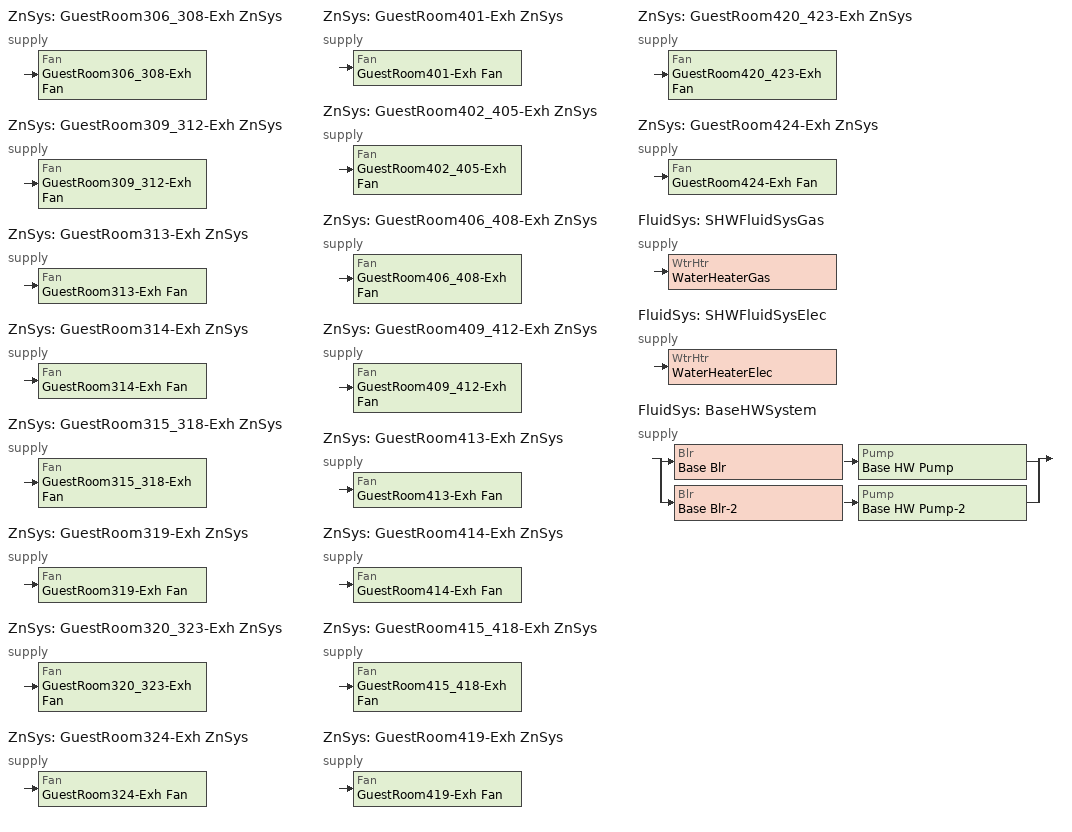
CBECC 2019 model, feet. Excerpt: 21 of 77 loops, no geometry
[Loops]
ZnSys 'GuestRoom306_308-Exh ZnSys'
 supply: Fan 'GuestRoom306_308-Exh Fan'
ZnSys 'GuestRoom309_312-Exh ZnSys'
 supply: Fan 'GuestRoom309_312-Exh Fan'
ZnSys 'GuestRoom313-Exh ZnSys'
 supply: Fan 'GuestRoom313-Exh Fan'
ZnSys 'GuestRoom314-Exh ZnSys'
 supply: Fan 'GuestRoom314-Exh Fan'
ZnSys 'GuestRoom315_318-Exh ZnSys'
 supply: Fan 'GuestRoom315_318-Exh Fan'
ZnSys 'GuestRoom319-Exh ZnSys'
 supply: Fan 'GuestRoom319-Exh Fan'
ZnSys 'GuestRoom320_323-Exh ZnSys'
 supply: Fan 'GuestRoom320_323-Exh Fan'
ZnSys 'GuestRoom324-Exh ZnSys'
 supply: Fan 'GuestRoom324-Exh Fan'
ZnSys 'GuestRoom401-Exh ZnSys'
 supply: Fan 'GuestRoom401-Exh Fan'
ZnSys 'GuestRoom402_405-Exh ZnSys'
 supply: Fan 'GuestRoom402_405-Exh Fan'
ZnSys 'GuestRoom406_408-Exh ZnSys'
 supply: Fan 'GuestRoom406_408-Exh Fan'
ZnSys 'GuestRoom409_412-Exh ZnSys'
 supply: Fan 'GuestRoom409_412-Exh Fan'
ZnSys 'GuestRoom413-Exh ZnSys'
 supply: Fan 'GuestRoom413-Exh Fan'
ZnSys 'GuestRoom414-Exh ZnSys'
 supply: Fan 'GuestRoom414-Exh Fan'
ZnSys 'GuestRoom415_418-Exh ZnSys'
 supply: Fan 'GuestRoom415_418-Exh Fan'
ZnSys 'GuestRoom419-Exh ZnSys'
 supply: Fan 'GuestRoom419-Exh Fan'
ZnSys 'GuestRoom420_423-Exh ZnSys'
 supply: Fan 'GuestRoom420_423-Exh Fan'
ZnSys 'GuestRoom424-Exh ZnSys'
 supply: Fan 'GuestRoom424-Exh Fan'
FluidSys 'SHWFluidSysGas'
 supply: WtrHtr 'WaterHeaterGas'
FluidSys 'SHWFluidSysElec'
 supply: WtrHtr 'WaterHeaterElec'
FluidSys 'BaseHWSystem'
 supply: split
  | Blr 'Base Blr' > Pump 'Base HW Pump'
  | Blr 'Base Blr-2' > Pump 'Base HW Pump-2'
[ZnSys] Type=Exhaust
Name | Cnt
GuestRoom306_308-Exh ZnSys; GuestRoom406_408-Exh ZnSys | 3
GuestRoom309_312-Exh ZnSys; GuestRoom315_318-Exh ZnSys; GuestRoom320_323-Exh ZnSys; GuestRoom402_405-Exh ZnSys; GuestRoom409_412-Exh ZnSys; GuestRoom415_418-Exh ZnSys; GuestRoom420_423-Exh ZnSys | 4
GuestRoom313-Exh ZnSys; GuestRoom314-Exh ZnSys; GuestRoom319-Exh ZnSys; GuestRoom324-Exh ZnSys; GuestRoom401-Exh ZnSys; GuestRoom413-Exh ZnSys; GuestRoom414-Exh ZnSys; GuestRoom419-Exh ZnSys; GuestRoom424-Exh ZnSys
[Fan] ModelingMthd=PowerPerUnitFlow
Name | Sys
GuestRoom306_308-Exh Fan | GuestRoom306_308-Exh ZnSys
GuestRoom309_312-Exh Fan | GuestRoom309_312-Exh ZnSys
GuestRoom313-Exh Fan | GuestRoom313-Exh ZnSys
GuestRoom314-Exh Fan | GuestRoom314-Exh ZnSys
GuestRoom315_318-Exh Fan | GuestRoom315_318-Exh ZnSys
GuestRoom319-Exh Fan | GuestRoom319-Exh ZnSys
GuestRoom320_323-Exh Fan | GuestRoom320_323-Exh ZnSys
GuestRoom324-Exh Fan | GuestRoom324-Exh ZnSys
GuestRoom401-Exh Fan | GuestRoom401-Exh ZnSys
GuestRoom402_405-Exh Fan | GuestRoom402_405-Exh ZnSys
GuestRoom406_408-Exh Fan | GuestRoom406_408-Exh ZnSys
GuestRoom409_412-Exh Fan | GuestRoom409_412-Exh ZnSys
GuestRoom413-Exh Fan | GuestRoom413-Exh ZnSys
GuestRoom414-Exh Fan | GuestRoom414-Exh ZnSys
GuestRoom415_418-Exh Fan | GuestRoom415_418-Exh ZnSys
GuestRoom419-Exh Fan | GuestRoom419-Exh ZnSys
GuestRoom420_423-Exh Fan | GuestRoom420_423-Exh ZnSys
GuestRoom424-Exh Fan | GuestRoom424-Exh ZnSys
[FluidSys]
Name | Type | CtrlType
SHWFluidSysGas; SHWFluidSysElec | ServiceHotWater
BaseHWSystem | HotWater | DDC
[FluidSeg]
Name | Sys | Type | Src
SHWSupplyGas | SHWFluidSysGas | PrimarySupply
SHWMakeupGas | SHWFluidSysGas | MakeupFluid | MunicipalWater
SHWSupplyElec | SHWFluidSysElec | PrimarySupply
SHWMakeupElec | SHWFluidSysElec | MakeupFluid | MunicipalWater
BaseHWPrimSupSeg | BaseHWSystem | PrimarySupply
BaseHWPrimRetSeg | BaseHWSystem | PrimaryReturn
[WtrHtr] FluidSegOutRef=SHWSupplyGas; FluidSegMakeupRef=SHWMakeupGas
Name | Sys | EF | UEF | RE | FuelSrc
WaterHeaterGas | SHWFluidSysGas | 0.633 | 0.558 | 0.8
WaterHeaterElec | SHWFluidSysElec | 0.959 |  |  | Electricity
[Blr] Sys=BaseHWSystem; Type=HotWater; FuelSrc=Gas; DraftType=MechanicalNoncondensing; FluidSegInRef=BaseHWPrimRetSeg; FluidSegOutRef=BaseHWPrimSupSeg; CapRtd=184450; AFUE=0.82; ThrmlEff=0.8225
Base Blr; Base Blr-2
[Pump] Sys=BaseHWSystem; SpdCtrl=VariableSpeed; MtrHP=0.25
Base HW Pump; Base HW Pump-2
